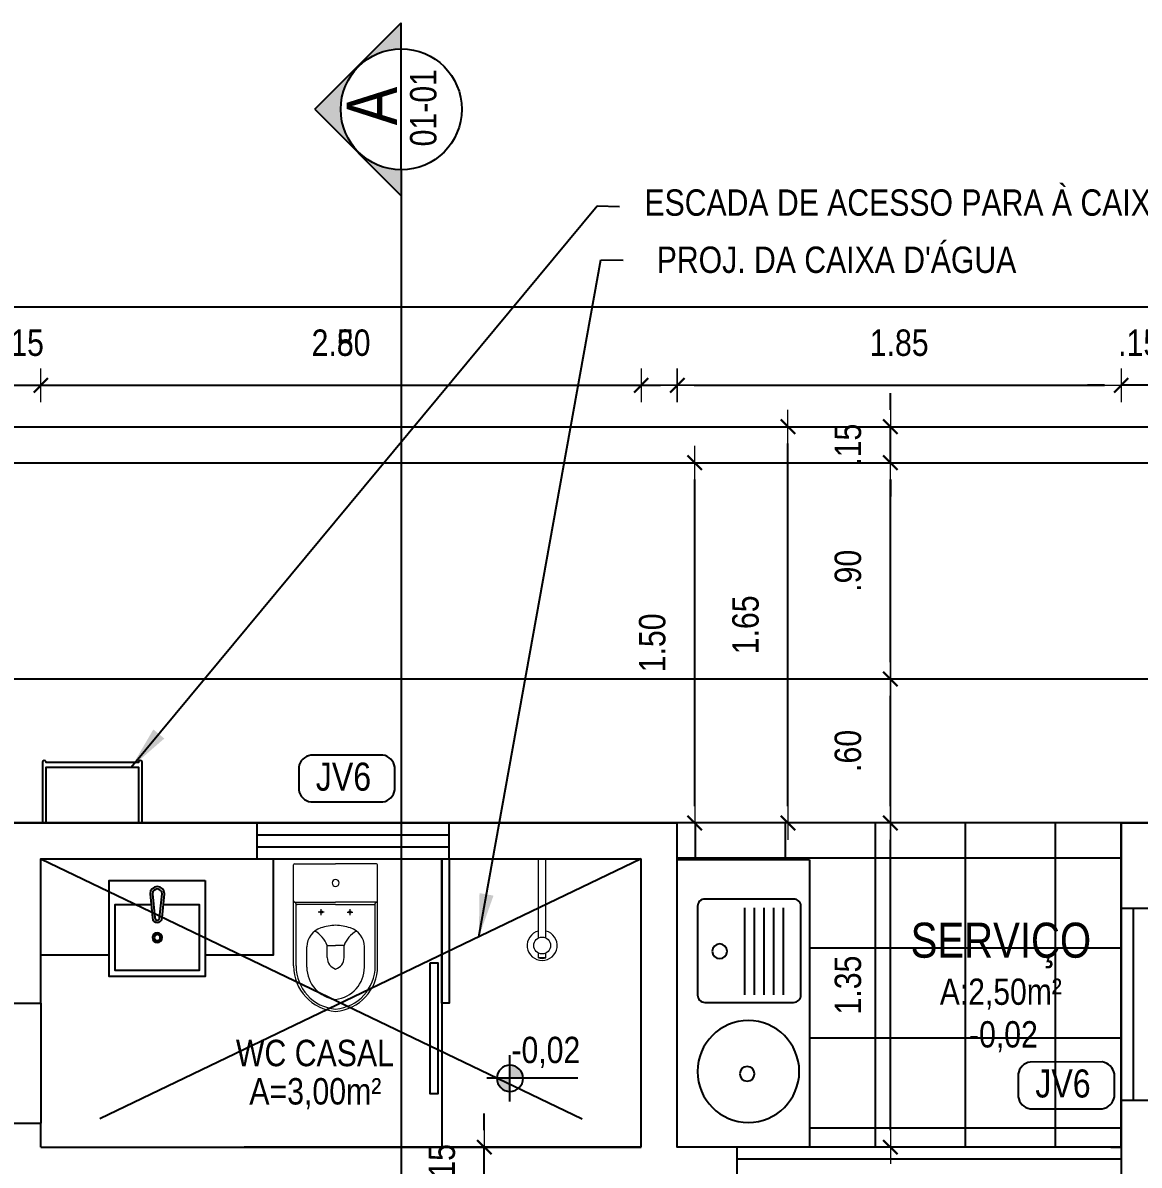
# Model space of a CAD drawing. Header units: millimetres. Extents: x -677 to -23, y -135 to 1112.
# Drawn here: x -132.105 to -127.456, y 846.009 to 850.766 of the extents above; entities that cross this region are included whole.
import ezdxf
from ezdxf.enums import TextEntityAlignment as Align

# ---------------------------------------------------------------- set-up
doc = ezdxf.new("R2010")
doc.units = ezdxf.units.MM
doc.header["$LTSCALE"] = 20
doc.header["$MEASUREMENT"] = 0
doc.header["$PDSIZE"] = -5
doc.linetypes.add('DASHDOT2', pattern=[0.5, 0.25, -0.125, 0, -0.125])
doc.linetypes.add('HIDDEN2', pattern=[0.1875, 0.125, -0.0625])
doc.layers.get('0').update_dxf_attribs({"linetype": 'CONTINUOUS'})
doc.layers.get('Defpoints').update_dxf_attribs({"linetype": 'CONTINUOUS'})
for name, color, linetype in [('AR-ALV', 5, 'CONTINUOUS'), ('AR-MOB', 252, 'CONTINUOUS'), ('COTA', 7, 'CONTINUOUS'), ('COTAS', 7, 'CONTINUOUS'), ('COTAS01', 7, 'CONTINUOUS'), ('DIVERSOS', 1, 'CONTINUOUS'), ('E-txt-g', 3, 'CONTINUOUS'), ('ESPECIFICAÇÃO02', 7, 'CONTINUOUS'), ('Layer1', 7, 'CONTINUOUS'), ('LAYER4', 7, 'CONTINUOUS'), ('LAYER5', 8, 'CONTINUOUS'), ('LAYER7', 4, 'CONTINUOUS'), ('MOB', 251, 'CONTINUOUS')]:
    doc.layers.add(name, color=color, linetype=linetype)
for name, color, linetype, lineweight in [('E-Cta-W', 7, 'CONTINUOUS', 20), ('E-Lay-9', 9, 'CONTINUOUS', 9), ('E-Pen-C', 4, 'CONTINUOUS', 15), ('E-Pen-G', 3, 'CONTINUOUS', 30), ('E-Txt-W', 7, 'CONTINUOUS', 20)]:
    doc.layers.add(name, color=color, linetype=linetype, lineweight=lineweight)
doc.styles.add('F2', font='swissc.ttf')
doc.styles.add('REG60', font='romans.shx', dxfattribs={"width": 0.8, "height": 0.15})
doc.styles.add('REG80', font='romans.shx', dxfattribs={"width": 0.8, "height": 0.2})
doc.dimstyles.new('DIMENSION-1', dxfattribs={"dimtxt": 0.11, "dimasz": 0.07, "dimexe": 1, "dimexo": 0, "dimgap": 0.12, "dimtad": 1, "dimzin": 7, "dimdsep": 46, "dimtxsty": 'F2', "dimblk1": 'TRACO', "dimblk2": 'TRACO', "dimsah": 1, "dimcen": 1, "dimse1": 1, "dimse2": 1, "dimclrd": 256, "dimclre": 256, "dimclrt": 6, "dimadec": 0, "dimazin": 0, "dimtfac": 1, "dimtix": 1, "dimtmove": 2, "dimatfit": 3, "dimldrblk": 'TRACO', "dimfxl": 1, "dimtolj": 1, "dimtzin": 0, "dimarcsym": 0})
doc.dimstyles.get("Standard").update_dxf_attribs({"dimtxt": 0.18, "dimasz": 0.18, "dimexe": 0.18, "dimexo": 0.0625, "dimgap": 0.09, "dimtad": 0, "dimtih": 1, "dimtoh": 1, "dimdec": 4, "dimzin": 0, "dimdsep": 46, "dimtxsty": 'Standard', "dimcen": 0.09, "dimadec": 0, "dimazin": 0, "dimtfac": 1, "dimtdec": 4, "dimtofl": 0, "dimtmove": 0, "dimatfit": 3, "dimfxl": 1, "dimtolj": 1, "dimtzin": 0, "dimarcsym": 0})

# ---------------------------------------------------------------- blocks, each defined once
blk = doc.blocks.new('TXT-AMB75')
at = {"layer": 'E-txt-g', "style": 'REG80', "width": 0.8, "flags": 8}
blk.add_attdef('TXT', text='', height=0.2, dxfattribs=at).set_placement((0.0055, 0.2964), align=Align.CENTER)
at = {"layer": 'E-Txt-W', "style": 'REG60', "width": 0.8, "flags": 8}
blk.add_attdef('TXT', text='', height=0.15, dxfattribs=at).set_placement((0.0055, 0.0271), align=Align.CENTER)
blk = doc.blocks.new('TRACO')
at = {"layer": 'E-Pen-C'}
for p, q in [((0, 1), (0, -1)), ((-1, 0), (1, 0))]:
    blk.add_line(p, q, dxfattribs=at)
at = {"layer": 'E-Pen-G'}
blk.add_line((-0.424, -0.424), (0.424, 0.424), dxfattribs=at)
blk = doc.blocks.new('*D834')
at = {"color": 4, "lineweight": -2}
blk.add_line((-132.1099, 849.2568), (-129.4499, 849.2568), dxfattribs=at)
at = {"layer": 'Defpoints', "color": 0, "linetype": 'Continuous'}
for p in [(-129.3799, 849.2568), (-129.3799, 847.434), (-132.1799, 847.284)]:
    blk.add_point(p, dxfattribs=at)
at = {"color": 4, "linetype": 'Continuous', "lineweight": -2, "xscale": 0.07, "yscale": 0.07, "zscale": 0.07, "rotation": 180}
blk.add_blockref('TRACO', (-132.1799, 849.2568), dxfattribs=at)
at = {"color": 4, "linetype": 'Continuous', "lineweight": -2, "xscale": 0.07, "yscale": 0.07, "zscale": 0.07}
blk.add_blockref('TRACO', (-129.3799, 849.2568), dxfattribs=at)
at = {"color": 4, "linetype": 'Continuous', "insert": (-130.7799, 849.4334), "char_height": 0.11, "attachment_point": 5, "style": 'F2'}
blk.add_mtext('\\A1;2.80', dxfattribs=at)
blk = doc.blocks.new('*D835')
at = {"color": 4, "lineweight": -2}
blk.add_line((-129.3099, 849.2568), (-127.6012, 849.2568), dxfattribs=at)
at = {"layer": 'Defpoints', "color": 0, "linetype": 'Continuous'}
for p in [(-127.5312, 849.2568), (-129.3799, 847.434), (-127.5312, 847.434)]:
    blk.add_point(p, dxfattribs=at)
at = {"color": 4, "linetype": 'Continuous', "lineweight": -2, "xscale": 0.07, "yscale": 0.07, "zscale": 0.07, "rotation": 180}
blk.add_blockref('TRACO', (-129.3799, 849.2568), dxfattribs=at)
at = {"color": 4, "linetype": 'Continuous', "lineweight": -2, "xscale": 0.07, "yscale": 0.07, "zscale": 0.07}
blk.add_blockref('TRACO', (-127.5312, 849.2568), dxfattribs=at)
at = {"color": 4, "linetype": 'Continuous', "insert": (-128.4556, 849.4333), "char_height": 0.11, "attachment_point": 5, "style": 'F2'}
blk.add_mtext('\\A1;1.85', dxfattribs=at)
blk = doc.blocks.new('vaso-s')
at = {"color": 8}
for start, end in [(0, 180), (180, 0)]:
    blk.add_arc((0.08, 0), 0.0143, start, end, dxfattribs=at)
at = {"layer": 'E-Lay-9', "color": 8}
for p, q in [((0, 0.17), (0, 0)), ((0.4256, 0.175), (0.005, 0.175)), ((0.16, 0.17), (0.16, 0.17)), ((0.16, 0.17), (0.16, 0)), ((0.4256, 0.165), (0.165, 0.165)), ((0.17, 0), (0.17, 0.16)), ((0.4306, 0.12), (0.3459, 0.12)), ((0.2134, 0.06), (0.1891, 0.06)), ((0.2013, 0.0479), (0.2013, 0.0722)), ((0.3406, 0.035), (0.3406, 0)), ((0.3906, 0.035), (0.3406, 0.035)), ((0, -0.17), (0, 0)), ((0.16, -0.17), (0.16, 0)), ((0.17, 0), (0.17, -0.1601)), ((0.3406, -0.035), (0.3406, 0)), ((0.3906, -0.035), (0.3406, -0.035)), ((0.2134, -0.06), (0.1891, -0.06)), ((0.2013, -0.0479), (0.2013, -0.0722)), ((0.4306, -0.12), (0.3459, -0.12)), ((0.4256, -0.175), (0.005, -0.175)), ((0.16, -0.17), (0.16, -0.17)), ((0.4256, -0.165), (0.165, -0.165))]:
    blk.add_line(p, q, dxfattribs=at)
for centre in [(0.2013, 0.06), (0.2013, -0.06)]:
    blk.add_circle(centre, 0.005, dxfattribs=at)
for centre, radius, start, end in [((0.005, 0.17), 0.005, 90, 180), ((0.155, 0.17), 0.005, 0, 90), ((0.165, 0.17), 0.00495, 180, 270), ((0.165, 0.16), 0.00495, 0, 90), ((0.4256, -0.015), 0.19, 4.5281, 90), ((0.4256, -0.015), 0.18, 4.7802, 90), ((0.3459, 0.0375), 0.0825, 90, 163.0355), ((0.4306, -0.015), 0.135, 6.3794, 90), ((0.518, -0.015), 0.2624, 163.0355, 176.7233), ((0.3754, 0.1358), 0.1066, 206.9395, 250.9647), ((0.3906, -0.015), 0.05, 17.4576, 90), ((0.518, 0.015), 0.2624, 183.2767, 196.9645), ((0.3754, -0.1358), 0.1066, 109.0353, 153.0605), ((0.3906, 0.015), 0.05, 270, 342.5424), ((0.4256, 0.015), 0.19, 270, 355.4719), ((0.4256, 0.015), 0.18, 270, 355.2198), ((0.4306, 0.015), 0.135, 270, 353.6206), ((0.3459, -0.0375), 0.0825, 196.9645, 270), ((0.005, -0.17), 0.005, 180, 270), ((0.155, -0.17), 0.005, 270, 0), ((0.165, -0.17), 0.00495, 90, 180), ((0.165, -0.1601), 0.00495, 270, 0)]:
    blk.add_arc(centre, radius, start, end, dxfattribs=at)
blk = doc.blocks.new('Chuveiro')
at = {"layer": 'E-Lay-9', "color": 8}
for p, q in [((-0.0311, 0.0156), (-0.3604, 0.0156)), ((0.0509, 0.0156), (0.0311, 0.0156)), ((0.0509, 0.0156), (0.0509, -0.0156)), ((-0.0311, -0.0156), (-0.3604, -0.0156)), ((0.0509, -0.0156), (0.0311, -0.0156))]:
    blk.add_line(p, q, dxfattribs=at)
blk.add_circle((0, 0), 0.0348, dxfattribs=at)
for centre, radius, start, end in [((0, 0), 0.0624, 194.4775, 165.5225), ((0.0093, 0), 0.0444, 339.4266, 20.5734)]:
    blk.add_arc(centre, radius, start, end, dxfattribs=at)
blk = doc.blocks.new('CUBA QUADRADA-flat-4-flat-1')
at = {"layer": 'MOB'}
blk.add_lwpolyline([(0, -0.2), (0.4, -0.2), (0.4, 0.2), (0, 0.2)], close=True, dxfattribs=at)
blk.add_lwpolyline([(0.1, -0.0255), (0.1, -0.175), (0.375, -0.175), (0.375, 0.175), (0.1, 0.175), (0.1, 0.0255)], dxfattribs=at)
for points in [[(0.155, -0.02), (0.055, -0.03, -1), (0.055, 0.03), (0.155, 0.02, -1)], [(0.155, -0.01), (0.055, -0.02, -1), (0.055, 0.02), (0.155, 0.01, -1)]]:
    blk.add_lwpolyline(points, format="xyb", close=True, dxfattribs=at)
for radius in [0.02, 0.0125]:
    blk.add_circle((0.2375, 0), radius, dxfattribs=at)
blk = doc.blocks.new('*D840')
at = {"color": 4, "lineweight": -2}
blk.add_line((-137.5146, 849.5838), (-112.6546, 849.5838), dxfattribs=at)
at = {"layer": 'Defpoints', "color": 0, "linetype": 'Continuous'}
for p in [(-112.5846, 849.5838), (-137.5846, 849.084), (-112.5846, 849.084)]:
    blk.add_point(p, dxfattribs=at)
at = {"color": 4, "linetype": 'Continuous', "lineweight": -2, "xscale": 0.07, "yscale": 0.07, "zscale": 0.07, "rotation": 180}
blk.add_blockref('TRACO', (-137.5846, 849.5838), dxfattribs=at)
at = {"color": 4, "linetype": 'Continuous', "lineweight": -2, "xscale": 0.07, "yscale": 0.07, "zscale": 0.07}
blk.add_blockref('TRACO', (-112.5846, 849.5838), dxfattribs=at)
at = {"color": 4, "linetype": 'Continuous', "insert": (-122.7346, 849.81), "char_height": 0.11, "attachment_point": 5, "style": 'F2'}
blk.add_mtext('\\A1;25.00', dxfattribs=at)
blk = doc.blocks.new('*D841')
at = {"color": 4, "lineweight": -2}
blk.add_line((-128.4922, 846.154), (-128.4922, 847.364), dxfattribs=at)
at = {"layer": 'Defpoints', "color": 0, "linetype": 'Continuous'}
for p in [(-128.7899, 847.434), (-128.4922, 847.434), (-128.7899, 846.084)]:
    blk.add_point(p, dxfattribs=at)
at = {"color": 4, "linetype": 'Continuous', "lineweight": -2, "xscale": 0.07, "yscale": 0.07, "zscale": 0.07}
for p, rotation in [((-128.4922, 847.434), 90), ((-128.4922, 846.084), 270)]:
    blk.add_blockref('TRACO', p, dxfattribs=dict(at, rotation=rotation))
at = {"color": 4, "linetype": 'Continuous', "insert": (-128.6686, 846.759), "char_height": 0.11, "attachment_point": 5, "rotation": 90, "style": 'F2'}
blk.add_mtext('\\A1;1.35', dxfattribs=at)
blk = doc.blocks.new('*D676')
at = {"color": 4, "lineweight": -2}
for p, q in [((-130.1832, 846.154), (-130.1832, 846.224)), ((-130.1832, 845.934), (-130.1832, 846.084)), ((-130.1832, 845.864), (-130.1832, 845.794))]:
    blk.add_line(p, q, dxfattribs=at)
at = {"layer": 'Defpoints', "color": 0, "linetype": 'Continuous'}
for p in [(-130.5608, 846.084), (-130.1832, 846.084), (-130.5608, 845.934)]:
    blk.add_point(p, dxfattribs=at)
at = {"color": 4, "linetype": 'Continuous', "lineweight": -2, "xscale": 0.07, "yscale": 0.07, "zscale": 0.07}
for p, rotation in [((-130.1832, 846.084), 270), ((-130.1832, 845.934), 90)]:
    blk.add_blockref('TRACO', p, dxfattribs=dict(at, rotation=rotation))
at = {"color": 4, "linetype": 'Continuous', "insert": (-130.3597, 846.009), "char_height": 0.11, "attachment_point": 5, "rotation": 90, "style": 'F2'}
blk.add_mtext('\\A1;.15', dxfattribs=at)
blk = doc.blocks.new('A$C656368A0')
at = {"layer": 'COTAS01', "color": 8}
for p, q in [((0, 1.1964), (0, 0)), ((0, 1.1964), (0.5505, 1.1964)), ((0.1097, 0.997), (0.1097, 0.6345)), ((0.1497, 0.997), (0.1497, 0.6345)), ((0.1897, 0.997), (0.1897, 0.6345)), ((0.2298, 0.997), (0.2298, 0.6345)), ((0.2698, 0.997), (0.2698, 0.6345)), ((0, 0), (0.5505, 0))]:
    blk.add_line(p, q, dxfattribs=at)
for centre in [(0.3736, 0.8158), (0.2591, 0.3053)]:
    blk.add_circle(centre, 0.0307, dxfattribs=at)
at = {"layer": 'ESPECIFICAÇÃO02', "color": 8}
blk.add_lwpolyline([(0.4658, 0.6329, -0.414214), (0.4357, 0.6029), (0.0655, 0.6029, -0.414214), (0.0354, 0.6329), (0.0354, 1.0032, -0.414214), (0.0655, 1.0332), (0.4357, 1.0332, -0.414214), (0.4658, 1.0032)], format="xyb", close=True, dxfattribs=at)
blk.add_circle((0.2541, 0.3149), 0.212, dxfattribs=at)
blk = doc.blocks.new('*D682')
at = {"color": 4, "lineweight": -2}
blk.add_line((-128.4922, 847.504), (-128.4922, 847.964), dxfattribs=at)
at = {"layer": 'Defpoints', "color": 0, "linetype": 'Continuous'}
for p in [(-131.3311, 848.034), (-128.4922, 848.034), (-131.3311, 847.434)]:
    blk.add_point(p, dxfattribs=at)
at = {"color": 4, "linetype": 'Continuous', "lineweight": -2, "xscale": 0.07, "yscale": 0.07, "zscale": 0.07}
for p, rotation in [((-128.4922, 848.034), 90), ((-128.4922, 847.434), 270)]:
    blk.add_blockref('TRACO', p, dxfattribs=dict(at, rotation=rotation))
at = {"color": 4, "linetype": 'Continuous', "insert": (-128.6686, 847.734), "char_height": 0.11, "attachment_point": 5, "rotation": 90, "style": 'F2'}
blk.add_mtext('\\A1;.60', dxfattribs=at)
blk = doc.blocks.new('*D683')
at = {"color": 4, "lineweight": -2}
blk.add_line((-128.4922, 848.104), (-128.4922, 848.864), dxfattribs=at)
at = {"layer": 'Defpoints', "color": 0, "linetype": 'Continuous'}
for p in [(-128.4922, 848.934), (-128.4922, 848.934), (-131.3311, 848.034)]:
    blk.add_point(p, dxfattribs=at)
at = {"color": 4, "linetype": 'Continuous', "lineweight": -2, "xscale": 0.07, "yscale": 0.07, "zscale": 0.07}
for p, rotation in [((-128.4922, 848.934), 90), ((-128.4922, 848.034), 270)]:
    blk.add_blockref('TRACO', p, dxfattribs=dict(at, rotation=rotation))
at = {"color": 4, "linetype": 'Continuous', "insert": (-128.6686, 848.484), "char_height": 0.11, "attachment_point": 5, "rotation": 90, "style": 'F2'}
blk.add_mtext('\\A1;.90', dxfattribs=at)
blk = doc.blocks.new('*D684')
at = {"color": 4, "lineweight": -2}
for p, q in [((-128.4922, 849.154), (-128.4922, 849.224)), ((-128.4922, 848.934), (-128.4922, 849.084)), ((-128.4922, 848.864), (-128.4922, 848.794))]:
    blk.add_line(p, q, dxfattribs=at)
at = {"layer": 'Defpoints', "color": 0, "linetype": 'Continuous'}
for p in [(-128.4922, 849.084), (-128.4014, 849.084), (-128.4922, 848.934)]:
    blk.add_point(p, dxfattribs=at)
at = {"color": 4, "linetype": 'Continuous', "lineweight": -2, "xscale": 0.07, "yscale": 0.07, "zscale": 0.07}
for p, rotation in [((-128.4922, 849.084), 270), ((-128.4922, 848.934), 90)]:
    blk.add_blockref('TRACO', p, dxfattribs=dict(at, rotation=rotation))
at = {"color": 4, "linetype": 'Continuous', "insert": (-128.6686, 849.009), "char_height": 0.11, "attachment_point": 5, "rotation": 90, "style": 'F2'}
blk.add_mtext('\\A1;.15', dxfattribs=at)
blk = doc.blocks.new('*D685')
at = {"color": 4, "lineweight": -2}
blk.add_line((-128.9186, 847.504), (-128.9186, 849.014), dxfattribs=at)
at = {"layer": 'Defpoints', "color": 0, "linetype": 'Continuous'}
for p in [(-128.9186, 849.084), (-128.9101, 849.084), (-128.9101, 847.434)]:
    blk.add_point(p, dxfattribs=at)
at = {"color": 4, "linetype": 'Continuous', "lineweight": -2, "xscale": 0.07, "yscale": 0.07, "zscale": 0.07}
for p, rotation in [((-128.9186, 849.084), 90), ((-128.9186, 847.434), 270)]:
    blk.add_blockref('TRACO', p, dxfattribs=dict(at, rotation=rotation))
at = {"color": 4, "linetype": 'Continuous', "insert": (-129.095, 848.259), "char_height": 0.11, "attachment_point": 5, "rotation": 90, "style": 'F2'}
blk.add_mtext('\\A1;1.65', dxfattribs=at)
blk = doc.blocks.new('*D695')
at = {"color": 4, "lineweight": -2}
blk.add_line((-129.307, 847.504), (-129.307, 848.864), dxfattribs=at)
at = {"layer": 'Defpoints', "color": 0, "linetype": 'Continuous'}
for p in [(-129.307, 848.934), (-129.2461, 848.934), (-129.2461, 847.434)]:
    blk.add_point(p, dxfattribs=at)
at = {"color": 4, "linetype": 'Continuous', "lineweight": -2, "xscale": 0.07, "yscale": 0.07, "zscale": 0.07}
for p, rotation in [((-129.307, 848.934), 90), ((-129.307, 847.434), 270)]:
    blk.add_blockref('TRACO', p, dxfattribs=dict(at, rotation=rotation))
at = {"color": 4, "linetype": 'Continuous', "insert": (-129.4834, 848.184), "char_height": 0.11, "attachment_point": 5, "rotation": 90, "style": 'F2'}
blk.add_mtext('\\A1;1.50', dxfattribs=at)
blk = doc.blocks.new('A$C52F82244')
at = {"layer": 'LAYER5'}
blk.add_hatch(color=2, dxfattribs=at).paths.add_polyline_path([(0.5, 0.85), (0, 0.35), (0.15, 0.35, -1), (0.85, 0.35), (1, 0.35)])
at = {"layer": 'LAYER4', "color": 2}
blk.add_line((0.15, 0.35), (0.85, 0.35), dxfattribs=at)
at = {"layer": 'LAYER7', "color": 2}
for p, q in [((0.5, 0.85), (0, 0.35)), ((0.5, 0.85), (1, 0.35)), ((0.15, 0.35), (0, 0.35)), ((0.85, 0.35), (1, 0.35))]:
    blk.add_line(p, q, dxfattribs=at)
blk.add_circle((0.5, 0.35), 0.35, dxfattribs=at)
blk = doc.blocks.new('*D701')
at = {"color": 4, "lineweight": -2}
for p, q in [((-127.6012, 849.2568), (-127.6712, 849.2568)), ((-127.3812, 849.2568), (-127.5312, 849.2568)), ((-127.3112, 849.2568), (-127.2412, 849.2568))]:
    blk.add_line(p, q, dxfattribs=at)
at = {"layer": 'Defpoints', "color": 0, "linetype": 'Continuous'}
for p in [(-127.5312, 849.2568), (-127.5312, 847.401), (-127.3812, 847.284)]:
    blk.add_point(p, dxfattribs=at)
at = {"color": 4, "linetype": 'Continuous', "lineweight": -2, "xscale": 0.07, "yscale": 0.07, "zscale": 0.07}
blk.add_blockref('TRACO', (-127.5312, 849.2568), dxfattribs=at)
at = {"color": 4, "linetype": 'Continuous', "lineweight": -2, "xscale": 0.07, "yscale": 0.07, "zscale": 0.07, "rotation": 180}
blk.add_blockref('TRACO', (-127.3812, 849.2568), dxfattribs=at)
at = {"color": 4, "linetype": 'Continuous', "insert": (-127.4562, 849.4333), "char_height": 0.11, "attachment_point": 5, "style": 'F2'}
blk.add_mtext('\\A1;.15', dxfattribs=at)
blk = doc.blocks.new('*D708')
at = {"color": 4, "lineweight": -2}
blk.add_line((-131.9599, 849.2568), (-129.5999, 849.2568), dxfattribs=at)
at = {"layer": 'Defpoints', "color": 0, "linetype": 'Continuous'}
for p in [(-129.5299, 849.2568), (-132.0299, 847.284), (-129.5299, 847.284)]:
    blk.add_point(p, dxfattribs=at)
at = {"color": 4, "linetype": 'Continuous', "lineweight": -2, "xscale": 0.07, "yscale": 0.07, "zscale": 0.07, "rotation": 180}
blk.add_blockref('TRACO', (-132.0299, 849.2568), dxfattribs=at)
at = {"color": 4, "linetype": 'Continuous', "lineweight": -2, "xscale": 0.07, "yscale": 0.07, "zscale": 0.07}
blk.add_blockref('TRACO', (-129.5299, 849.2568), dxfattribs=at)
at = {"color": 4, "linetype": 'Continuous', "insert": (-130.7799, 849.4334), "char_height": 0.11, "attachment_point": 5, "style": 'F2'}
blk.add_mtext('\\A1;2.50', dxfattribs=at)
blk = doc.blocks.new('*D711')
at = {"color": 4, "lineweight": -2}
for p, q in [((-132.2499, 849.2568), (-132.3199, 849.2568)), ((-132.1799, 849.2568), (-132.0299, 849.2568)), ((-131.9599, 849.2568), (-131.8899, 849.2568))]:
    blk.add_line(p, q, dxfattribs=at)
at = {"layer": 'Defpoints', "color": 0, "linetype": 'Continuous'}
for p in [(-132.0299, 849.2568), (-132.1799, 847.284), (-132.0299, 847.284)]:
    blk.add_point(p, dxfattribs=at)
at = {"color": 4, "linetype": 'Continuous', "lineweight": -2, "xscale": 0.07, "yscale": 0.07, "zscale": 0.07}
blk.add_blockref('TRACO', (-132.1799, 849.2568), dxfattribs=at)
at = {"color": 4, "linetype": 'Continuous', "lineweight": -2, "xscale": 0.07, "yscale": 0.07, "zscale": 0.07, "rotation": 180}
blk.add_blockref('TRACO', (-132.0299, 849.2568), dxfattribs=at)
at = {"color": 4, "linetype": 'Continuous', "insert": (-132.1049, 849.4333), "char_height": 0.11, "attachment_point": 5, "style": 'F2'}
blk.add_mtext('\\A1;.15', dxfattribs=at)
blk = doc.blocks.new('NIVEL')
at = {"layer": 'DIVERSOS'}
h = blk.add_hatch(color=7, dxfattribs=at)
h.paths.add_polyline_path([(0, 0.137, 0.414214), (-0.137, 0), (0, 0)])
h.paths.add_polyline_path([(0, 0), (0, -0.137, 0.414214), (0.137, 0)])
at = {"layer": 'DIVERSOS', "color": 7}
for p, q in [((0, 0.242), (0, -0.242)), ((0.709, 0), (-0.242, 0))]:
    blk.add_line(p, q, dxfattribs=at)
blk.add_circle((0, 0), 0.137, dxfattribs=at)

msp = doc.modelspace()

# ---------------------------------------------------------------- hatches: boundary and pattern name
h = msp.add_hatch()
h.set_pattern_fill('ANSI37,_O', color=8, scale=3, angle=45)
h.set_pattern_definition([(90, (-155.55422, 307.66377), (-0.375, 6e-17), []), (180, (-155.55422, 307.66377), (-6e-17, -0.375), [])])
h.paths.add_polyline_path([(-129.3799, 847.434), (-129.3799, 847.2804), (-128.8295, 847.2804), (-128.8295, 846.084), (-127.5312, 846.084), (-127.5312, 847.434)])
h.paths.add_polyline_path([(-128.4204, 846.7799), (-127.6436, 846.7799), (-127.6436, 847.0707), (-128.4204, 847.0707)], flags=24)
h.paths.add_polyline_path([(-128.3282, 846.6228), (-127.7364, 846.6228), (-127.7364, 846.8196), (-128.3282, 846.8196)], flags=24)
h.paths.add_polyline_path([(-128.5527, 846.6023), (-128.5527, 846.9125), (-128.7831, 846.9125), (-128.7831, 846.6023)], flags=24)
h.paths.add_polyline_path([(-128.1976, 846.445), (-127.8292, 846.445), (-127.8292, 846.6424), (-128.1976, 846.6424)], flags=24)

# ---------------------------------------------------------------- linework, layer by layer
at = {"color": 5, "linetype": 'Continuous'}
for p, q in [((-137.5846, 849.084), (-112.5846, 849.084)), ((-137.4346, 848.934), (-112.7346, 848.934)), ((-134.4335, 847.434), (-129.3799, 847.434)), ((-129.3799, 846.084), (-129.3799, 847.434)), ((-127.5312, 847.434), (-125.9312, 847.434)), ((-127.5312, 846.084), (-127.5312, 847.434)), ((-132.0299, 847.284), (-129.5299, 847.284)), ((-132.0299, 846.684), (-132.0299, 847.284)), ((-129.5299, 846.084), (-129.5299, 847.284)), ((-132.1799, 846.684), (-132.0299, 846.684)), ((-132.1799, 846.184), (-132.0299, 846.184)), ((-132.0299, 846.084), (-132.0299, 846.184)), ((-132.0299, 846.084), (-130.5292, 846.084)), ((-131.2799, 846.084), (-129.5299, 846.084)), ((-129.5299, 846.084), (-131.1835, 846.084)), ((-129.1312, 846.084), (-129.3799, 846.084)), ((-129.1312, 846.084), (-129.1312, 845.934)), ((-127.5312, 846.084), (-127.5312, 845.934))]:
    msp.add_line(p, q, dxfattribs=at)
at = {"color": 8}
msp.add_line((-130.3599, 847.284), (-130.3599, 846.084), dxfattribs=at)
at = {"color": 8, "linetype": 'Continuous'}
for p, q in [((-132.0299, 846.684), (-132.0299, 846.184)), ((-127.5742, 846.084), (-127.5312, 846.084))]:
    msp.add_line(p, q, dxfattribs=at)
at = {"color": 7, "linetype": 'Continuous'}
msp.add_lwpolyline([(-132.0237, 847.434), (-131.6077, 847.434), (-131.6077, 847.686, 1), (-131.6237, 847.686), (-132.0077, 847.686, 1), (-132.0237, 847.686)], format="xyb", close=True, dxfattribs=at)
msp.add_lwpolyline([(-131.6237, 847.434), (-132.0077, 847.434), (-132.0077, 847.666), (-131.6237, 847.666)], close=True, dxfattribs=at)
at = {"color": 8, "linetype": 'Continuous', "flags": 128}
msp.add_lwpolyline([(-134.4335, 847.434), (-134.4335, 842.084), (-122.7246, 842.084), (-122.7246, 843.434), (-121.8746, 843.434), (-121.8746, 842.084), (-115.7246, 842.084), (-115.7246, 845.384), (-119.0746, 845.384), (-119.0746, 847.434), (-127.5312, 847.434), (-127.5312, 846.084), (-129.3799, 846.084), (-129.3799, 847.434), (-134.4335, 847.434)], dxfattribs=at)
at = {"color": 8}
msp.add_lwpolyline([(-131.7452, 846.884), (-132.0299, 846.884), (-132.0299, 847.284), (-131.0628, 847.284), (-131.0628, 846.884), (-131.3452, 846.884)], dxfattribs=at)
at = {"color": 7}
for points in [[(-130.3599, 847.284), (-130.3293, 847.284), (-130.3293, 846.684), (-130.3599, 846.684)], [(-130.4091, 846.8508), (-130.3767, 846.8508), (-130.3767, 846.3054), (-130.4091, 846.3054)]]:
    msp.add_lwpolyline(points, close=True, dxfattribs=at)
at = {"layer": 'AR-ALV', "color": 2, "linetype": 'DASHDOT2'}
msp.add_line((-130.5292, 850.154), (-130.5292, 840.5305), dxfattribs=at)
at = {"layer": 'COTA', "color": 8, "linetype": 'Continuous'}
for p, q in [((-135.0335, 848.034), (-118.4746, 848.034)), ((-127.5312, 847.434), (-129.3799, 847.434)), ((-127.5312, 846.084), (-129.1312, 846.084))]:
    msp.add_line(p, q, dxfattribs=at)
at = {"layer": 'COTA', "color": 7, "linetype": 'HIDDEN2'}
for p, q in [((-131.1293, 847.284), (-131.1293, 847.434)), ((-130.3293, 847.284), (-130.3293, 847.434)), ((-131.1293, 847.384), (-130.3293, 847.384)), ((-131.1293, 847.334), (-130.3293, 847.334)), ((-127.3812, 847.0778), (-127.5312, 847.0778)), ((-127.4812, 847.0778), (-127.4812, 846.2778)), ((-127.3812, 846.2778), (-127.5312, 846.2778))]:
    msp.add_line(p, q, dxfattribs=at)
at = {"layer": 'COTA', "color": 8, "linetype": 'HIDDEN2'}
for p, q in [((-132.0299, 847.284), (-129.5299, 846.084)), ((-129.5299, 847.284), (-132.0299, 846.084))]:
    msp.add_line(p, q, dxfattribs=at)
at = {"layer": 'COTA', "color": 7, "linetype": 'Continuous'}
msp.add_line((-127.5312, 846.034), (-129.1312, 846.034), dxfattribs=at)
at = {"layer": 'COTA', "color": 4, "linetype": 'Continuous'}
for points in [[(-130.5559, 847.6665, 0.331371), (-130.6059, 847.7165), (-130.9061, 847.7162, 0.332506), (-130.9561, 847.6665), (-130.9561, 847.5718, 0.330378), (-130.9061, 847.5215), (-130.6059, 847.5218, 0.331371), (-130.5559, 847.5718)], [(-127.5596, 846.3886, 0.331371), (-127.6096, 846.4386), (-127.9098, 846.4383, 0.332506), (-127.9599, 846.3886), (-127.9599, 846.2939, 0.330378), (-127.9099, 846.2436), (-127.6096, 846.2439, 0.331371), (-127.5596, 846.2939)]]:
    msp.add_lwpolyline(points, format="xyb", close=True, dxfattribs=at)

# ---------------------------------------------------------------- block references
ref = msp.add_blockref('TXT-AMB75', (-128.0368, 846.6568), dxfattribs=dict(xscale=0.7290000000000001, yscale=0.7290000000000001, zscale=0.7290000000000001))
ref.add_attrib('TXT', 'SERVIÇO', dxfattribs={"layer": 'E-txt-g', "color": 2, "height": 0.1458, "style": 'F2'}).set_placement((-128.032, 846.8729), align=Align.CENTER)
ref.add_attrib('TXT', 'A:2,50m²', dxfattribs={"layer": 'E-Txt-W', "height": 0.10935, "style": 'F2'}).set_placement((-128.0323, 846.6766), align=Align.CENTER)
ref = msp.add_blockref('TXT-AMB75', (-130.8915, 846.2049), dxfattribs=dict(xscale=0.7290000000000001, yscale=0.7290000000000001, zscale=0.7290000000000001))
ref.add_attrib('TXT', 'WC CASAL', dxfattribs={"layer": 'E-txt-g', "color": 2, "height": 0.11, "style": 'F2'}).set_placement((-130.8886, 846.421), align=Align.CENTER)
ref.add_attrib('TXT', 'A=3,00m²', dxfattribs={"layer": 'E-Txt-W', "height": 0.11, "style": 'F2'}).set_placement((-130.8869, 846.2615), align=Align.CENTER)
at = {"layer": 'AR-MOB', "xscale": -1, "rotation": 90}
msp.add_blockref('CUBA QUADRADA-flat-4-flat-1', (-131.5452, 847.194), dxfattribs=at)
at = {"layer": 'COTAS', "ltscale": 0.35, "xscale": -1}
msp.add_blockref('A$C656368A0', (-128.8295, 846.084), dxfattribs=at)
at = {"layer": 'E-Lay-9', "color": 7, "rotation": 270}
for name, p in [('vaso-s', (-130.8024, 847.264)), ('Chuveiro', (-129.9423, 846.9236))]:
    msp.add_blockref(name, p, dxfattribs=at)
at = {"layer": 'LAYER4', "color": 2, "xscale": 0.7200000000000001, "yscale": 0.7200000000000001, "zscale": 0.7200000000000001, "rotation": 90.00000000000001}
msp.add_blockref('A$C52F82244', (-130.2772, 850.046), dxfattribs=at)
at = {"layer": 'LAYER7', "color": 7, "linetype": 'Continuous', "xscale": -0.3985866620477118, "yscale": 0.3985866620477118, "zscale": 0.3985866620477118, "rotation": 180}
msp.add_blockref('NIVEL', (-130.0763, 846.3706), dxfattribs=at)

# ---------------------------------------------------------------- texts
at = {"color": 7, "style": 'F2'}
for s, height, p in [('01-01', 0.11, (-130.3825, 850.2515)), ('A', 0.2101, (-130.5467, 850.3394))]:
    msp.add_text(s, height=height, rotation=90, dxfattribs=at).set_placement(p)
at = {"layer": 'E-Cta-W', "color": 4, "style": 'F2'}
for s, p in [("ESCADA DE ACESSO PARA À CAIXA D'ÁGUA", (-129.5163, 849.9628)), ("PROJ. DA CAIXA D'ÁGUA", (-129.4652, 849.7246))]:
    msp.add_text(s, height=0.109719, dxfattribs=at).set_placement(p)
at = {"layer": 'Layer1', "color": 4, "linetype": 'Continuous', "style": 'F2'}
for p in [(-130.8848, 847.6852, 1.712), (-127.8885, 846.4073, 1.712)]:
    msp.add_text('JV6', height=0.11659, dxfattribs=at).set_placement(p, align=Align.TOP_LEFT)
at = {"layer": 'Layer1', "color": 7, "linetype": 'Continuous', "style": 'F2'}
for p in [(-128.1647, 846.6086), (-130.0701, 846.5436)]:
    msp.add_text('-0,02', height=0.10972, dxfattribs=at).set_placement(p, align=Align.TOP_LEFT)

# ---------------------------------------------------------------- dimensions: what is measured, and where the dimension line sits
at = {"color": 8, "linetype": 'Continuous'}
dim = msp.add_linear_dim(base=(-112.5846, 849.5838), p1=(-137.5846, 849.084), p2=(-112.5846, 849.084), dimstyle='DIMENSION-1', override={"dimclrd": 4, "dimclrt": 4, "dimadec": 8, "dimfxl": 0.5, "dimfxlon": 1}, dxfattribs=at)
dim.commit()
dim.dimension.update_dxf_attribs({"geometry": '*D840', "text_midpoint": (-122.7346, 849.81), "dimtype": 160})
for base, p1, p2, picture, middle in [((-132.0299, 849.2568), (-132.1799, 847.284), (-132.0299, 847.284), '*D711', (-132.1049, 849.4333)), ((-129.3799, 849.2568), (-132.1799, 847.284), (-129.3799, 847.434), '*D834', (-130.7799, 849.4334)), ((-129.5299, 849.2568), (-132.0299, 847.284), (-129.5299, 847.284), '*D708', (-130.7799, 849.4334)), ((-127.5312, 849.2568), (-129.3799, 847.434), (-127.5312, 847.434), '*D835', (-128.4556, 849.4333))]:
    dim = msp.add_linear_dim(base=base, p1=p1, p2=p2, dimstyle='DIMENSION-1', override={"dimclrd": 4, "dimclrt": 4, "dimadec": 8, "dimfxl": 0.5, "dimfxlon": 1}, dxfattribs=at)
    dim.commit()
    dim.dimension.update_dxf_attribs({"geometry": picture, "text_midpoint": middle})
for base, p1, p2, angle, picture, middle in [((-127.5312, 849.2568), (-127.3812, 847.284), (-127.5312, 847.401), 180, '*D701', (-127.4562, 849.4333)), ((-128.4922, 849.084), (-128.4922, 848.934), (-128.4014, 849.084), 90, '*D684', (-128.6686, 849.009)), ((-128.9186, 849.084), (-128.9101, 847.434), (-128.9101, 849.084), 90, '*D685', (-129.095, 848.259)), ((-128.4922, 848.934), (-131.3311, 848.034), (-128.4922, 848.934), 90, '*D683', (-128.6686, 848.484)), ((-129.307, 848.934), (-129.2461, 847.434), (-129.2461, 848.934), 90, '*D695', (-129.4834, 848.184)), ((-128.4922, 848.034), (-131.3311, 847.434), (-131.3311, 848.034), 90, '*D682', (-128.6686, 847.734)), ((-128.4922, 847.434), (-128.7899, 846.084), (-128.7899, 847.434), 90, '*D841', (-128.6686, 846.759)), ((-130.1832, 846.084), (-130.5608, 845.934), (-130.5608, 846.084), 90, '*D676', (-130.3597, 846.009))]:
    dim = msp.add_linear_dim(base=base, p1=p1, p2=p2, angle=angle, dimstyle='DIMENSION-1', override={"dimclrd": 4, "dimclrt": 4, "dimadec": 8, "dimfxl": 0.5, "dimfxlon": 1}, dxfattribs=at)
    dim.commit()
    dim.dimension.update_dxf_attribs({"geometry": picture, "text_midpoint": middle})

# ---------------------------------------------------------------- leaders
at = {"layer": 'E-Cta-W', "color": 4}
for points in [[(-131.6536, 847.666), (-129.7135, 850.0036), (-129.6208, 850.0019)], [(-130.206, 846.9595), (-129.6975, 849.7791), (-129.6047, 849.7773)]]:
    msp.add_leader(points, dimstyle='Standard', dxfattribs=at)

doc.saveas('drawing.dxf')
